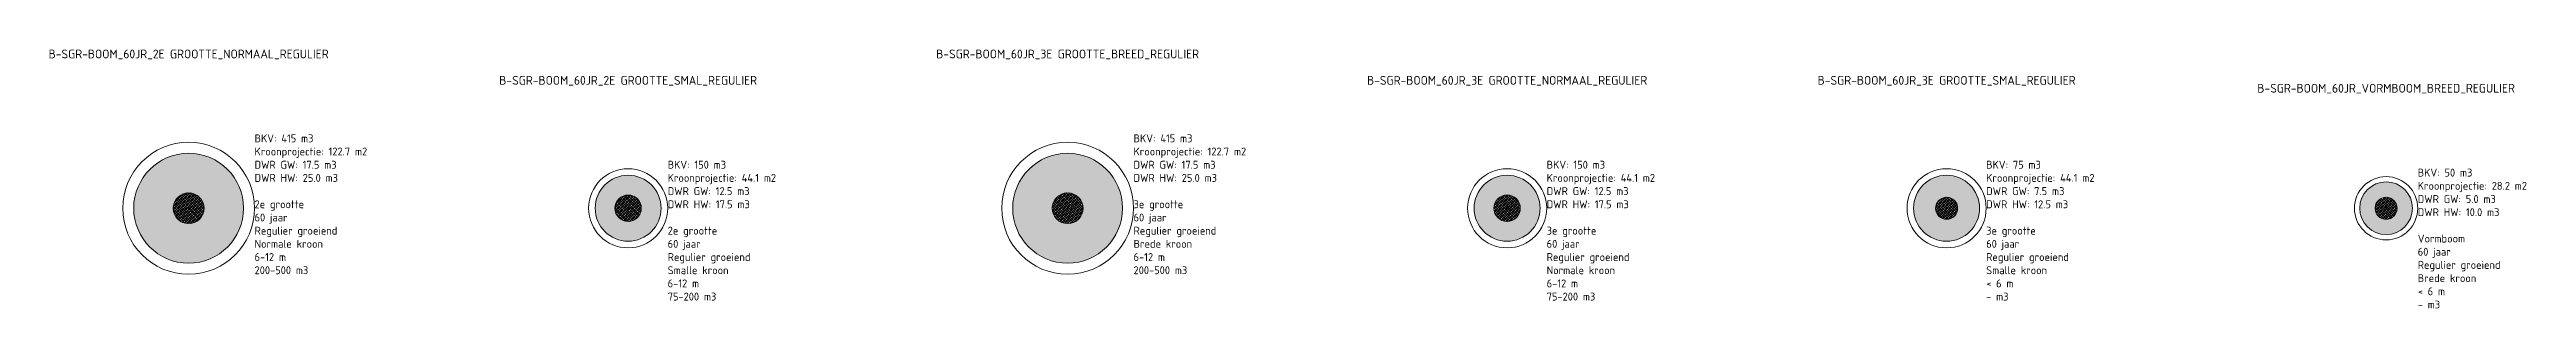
# Model space of a CAD drawing. Header units: metres. Extents: x -13 to 4465, y -15 to 526.
# Drawn here: x 3634.2 to 3916, y -11.4 to 18.1 of the extents above; entities that cross this region are included whole.
import ezdxf

# ---------------------------------------------------------------- set-up
doc = ezdxf.new("R2010")
doc.units = ezdxf.units.M
for name, color, linetype, lineweight in [('B-GV-GR-BOOM-T18', 7, 'Continuous', 18), ('B-GV-GR-BOOM_KROON-G', 90, 'Continuous', 18), ('B-GV-GR-BOOM_KROON-V', 92, 'Continuous', 18), ('B-GV-GR-BOOM_OBSTAKELVRIJ_BOVENGRONDS-G', 10, 'Continuous', 18), ('B-GV-GR-BOOM_OBSTAKELVRIJ_ONDERGRONDS-A', 142, 'Continuous', 18), ('B-GV-GR-BOOM_OBSTAKELVRIJ_ONDERGRONDS-G', 142, 'Continuous', 18), ('B-GV-GR-BOOM_STABILITEITSKLUIT-A', 12, 'Continuous', 18), ('B-GV-GR-BOOM_STABILITEITSKLUIT-G', 10, 'Continuous', 18), ('B-GV-GR-BOOM_STAMPOSITIE-G', 7, 'Continuous', 18)]:
    doc.layers.add(name, color=color, linetype=linetype, lineweight=lineweight)
doc.styles.add('NLCS-ISO', font='NLCS-ISO.ttf')

# ---------------------------------------------------------------- blocks, each defined once
blk = doc.blocks.new('B-SGR-BOOM_60JR_2E GROOTTE_NORMAAL_REGULIER')
at = {"layer": 'B-GV-GR-BOOM_KROON-V'}
h = blk.add_hatch(color=256, dxfattribs=at)
edge = h.paths.add_edge_path(flags=0)
edge.add_arc((0, 0), 6.25, 0, 360)
at = {"layer": 'B-GV-GR-BOOM_OBSTAKELVRIJ_ONDERGRONDS-A'}
h = blk.add_hatch(dxfattribs=at)
h.set_pattern_fill('AGR-OBSTAKELVRIJ_ONDERGRONDS-SO', color=256, style=0, pattern_type=2)
h.set_pattern_definition([(135, (-3650, 0), (-0.141421356, -0.141421356), [])])
edge = h.paths.add_edge_path()
edge.add_arc((0, 0), 1.75, 0, 360)
at = {"layer": 'B-GV-GR-BOOM_STABILITEITSKLUIT-A'}
h = blk.add_hatch(dxfattribs=at)
h.set_pattern_fill('AGR-STABILITEITSKLUIT-SO', color=256, style=0, pattern_type=2)
h.set_pattern_definition([(45, (-3650, 0), (-0.176776695, 0.176776695), [])])
edge = h.paths.add_edge_path()
edge.add_arc((0, 0), 1.75, 0, 360)
at = {"layer": 'B-GV-GR-BOOM_KROON-G'}
blk.add_circle((0, 0), 6.25, dxfattribs=at)
at = {"layer": 'B-GV-GR-BOOM_OBSTAKELVRIJ_BOVENGRONDS-G'}
blk.add_circle((0, 0), 7.5, dxfattribs=at)
at = {"layer": 'B-GV-GR-BOOM_OBSTAKELVRIJ_ONDERGRONDS-G'}
blk.add_circle((0, 0), 1.75, dxfattribs=at)
at = {"layer": 'B-GV-GR-BOOM_STABILITEITSKLUIT-G'}
blk.add_circle((0, 0), 1.75, dxfattribs=at)
at = {"layer": 'B-GV-GR-BOOM_STAMPOSITIE-G'}
for p, q in [((-0.15, 0), (0.15, 0)), ((0, 0.15), (0, -0.15))]:
    blk.add_line(p, q, dxfattribs=at)
at = {"layer": 'B-GV-GR-BOOM-T18', "style": 'NLCS-ISO'}
for tag, p in [('BKV', (7.5, 7.5)), ('Kroonprojectie', (7.5, 6)), ('DWR Grondwaterprofiel', (7.5, 4.5)), ('DWR Hangwaterprofiel', (7.5, 3)), ('Boomgrootte', (7.5, 0)), ('Beoogde omloop', (7.5, -1.5)), ('Groeitype', (7.5, -3)), ('Kroontype', (7.5, -4.5)), ('Boomhoogteklasse', (7.5, -6)), ('Boomkroonvolumeklasse', (7.5, -7.5))]:
    blk.add_attdef(tag, p, '', height=0.9, dxfattribs=at)
blk = doc.blocks.new('B-SGR-BOOM_60JR_2E GROOTTE_SMAL_REGULIER')
at = {"layer": 'B-GV-GR-BOOM_KROON-V'}
h = blk.add_hatch(color=256, dxfattribs=at)
edge = h.paths.add_edge_path(flags=0)
edge.add_arc((0, 0), 3.75, 0, 360)
at = {"layer": 'B-GV-GR-BOOM_OBSTAKELVRIJ_ONDERGRONDS-A'}
h = blk.add_hatch(dxfattribs=at)
h.set_pattern_fill('AGR-OBSTAKELVRIJ_ONDERGRONDS-SO', color=256, style=0, pattern_type=2)
h.set_pattern_definition([(135, (-3700, 0), (-0.141421356, -0.141421356), [])])
edge = h.paths.add_edge_path()
edge.add_arc((0, 0), 1.5, 0, 360)
at = {"layer": 'B-GV-GR-BOOM_STABILITEITSKLUIT-A'}
h = blk.add_hatch(dxfattribs=at)
h.set_pattern_fill('AGR-STABILITEITSKLUIT-SO', color=256, style=0, pattern_type=2)
h.set_pattern_definition([(45, (-3700, 0), (-0.176776695, 0.176776695), [])])
edge = h.paths.add_edge_path()
edge.add_arc((0, 0), 1.5, 0, 360)
at = {"layer": 'B-GV-GR-BOOM_KROON-G'}
blk.add_circle((0, 0), 3.75, dxfattribs=at)
at = {"layer": 'B-GV-GR-BOOM_OBSTAKELVRIJ_BOVENGRONDS-G'}
blk.add_circle((0, 0), 4.5, dxfattribs=at)
at = {"layer": 'B-GV-GR-BOOM_OBSTAKELVRIJ_ONDERGRONDS-G'}
blk.add_circle((0, 0), 1.5, dxfattribs=at)
at = {"layer": 'B-GV-GR-BOOM_STABILITEITSKLUIT-G'}
blk.add_circle((0, 0), 1.5, dxfattribs=at)
at = {"layer": 'B-GV-GR-BOOM_STAMPOSITIE-G'}
for p, q in [((-0.15, 0), (0.15, 0)), ((0, 0.15), (0, -0.15))]:
    blk.add_line(p, q, dxfattribs=at)
at = {"layer": 'B-GV-GR-BOOM-T18', "style": 'NLCS-ISO'}
for tag, p in [('BKV', (4.5, 4.5)), ('Kroonprojectie', (4.5, 3)), ('DWR Grondwaterprofiel', (4.5, 1.5)), ('DWR Hangwaterprofiel', (4.5, 0)), ('Boomgrootte', (4.5, -3)), ('Beoogde omloop', (4.5, -4.5)), ('Groeitype', (4.5, -6)), ('Kroontype', (4.5, -7.5)), ('Boomhoogteklasse', (4.5, -9)), ('Boomkroonvolumeklasse', (4.5, -10.5))]:
    blk.add_attdef(tag, p, '', height=0.9, dxfattribs=at)
blk = doc.blocks.new('B-SGR-BOOM_60JR_3E GROOTTE_BREED_REGULIER')
at = {"layer": 'B-GV-GR-BOOM_KROON-V'}
h = blk.add_hatch(color=256, dxfattribs=at)
edge = h.paths.add_edge_path(flags=0)
edge.add_arc((0, 0), 6.25, 0, 360)
at = {"layer": 'B-GV-GR-BOOM_OBSTAKELVRIJ_ONDERGRONDS-A'}
h = blk.add_hatch(dxfattribs=at)
h.set_pattern_fill('AGR-OBSTAKELVRIJ_ONDERGRONDS-SO', color=256, style=0, pattern_type=2)
h.set_pattern_definition([(135, (-3750, 0), (-0.141421356, -0.141421356), [])])
edge = h.paths.add_edge_path()
edge.add_arc((0, 0), 1.75, 0, 360)
at = {"layer": 'B-GV-GR-BOOM_STABILITEITSKLUIT-A'}
h = blk.add_hatch(dxfattribs=at)
h.set_pattern_fill('AGR-STABILITEITSKLUIT-SO', color=256, style=0, pattern_type=2)
h.set_pattern_definition([(45, (-3750, 0), (-0.176776695, 0.176776695), [])])
edge = h.paths.add_edge_path()
edge.add_arc((0, 0), 1.75, 0, 360)
at = {"layer": 'B-GV-GR-BOOM_KROON-G'}
blk.add_circle((0, 0), 6.25, dxfattribs=at)
at = {"layer": 'B-GV-GR-BOOM_OBSTAKELVRIJ_BOVENGRONDS-G'}
blk.add_circle((0, 0), 7.5, dxfattribs=at)
at = {"layer": 'B-GV-GR-BOOM_OBSTAKELVRIJ_ONDERGRONDS-G'}
blk.add_circle((0, 0), 1.75, dxfattribs=at)
at = {"layer": 'B-GV-GR-BOOM_STABILITEITSKLUIT-G'}
blk.add_circle((0, 0), 1.75, dxfattribs=at)
at = {"layer": 'B-GV-GR-BOOM_STAMPOSITIE-G'}
for p, q in [((-0.15, 0), (0.15, 0)), ((0, 0.15), (0, -0.15))]:
    blk.add_line(p, q, dxfattribs=at)
at = {"layer": 'B-GV-GR-BOOM-T18', "style": 'NLCS-ISO'}
for tag, p in [('BKV', (7.5, 7.5)), ('Kroonprojectie', (7.5, 6)), ('DWR Grondwaterprofiel', (7.5, 4.5)), ('DWR Hangwaterprofiel', (7.5, 3)), ('Boomgrootte', (7.5, 0)), ('Beoogde omloop', (7.5, -1.5)), ('Groeitype', (7.5, -3)), ('Kroontype', (7.5, -4.5)), ('Boomhoogteklasse', (7.5, -6)), ('Boomkroonvolumeklasse', (7.5, -7.5))]:
    blk.add_attdef(tag, p, '', height=0.9, dxfattribs=at)
blk = doc.blocks.new('B-SGR-BOOM_60JR_3E GROOTTE_NORMAAL_REGULIER')
at = {"layer": 'B-GV-GR-BOOM_KROON-V'}
h = blk.add_hatch(color=256, dxfattribs=at)
edge = h.paths.add_edge_path(flags=0)
edge.add_arc((0, 0), 3.75, 0, 360)
at = {"layer": 'B-GV-GR-BOOM_OBSTAKELVRIJ_ONDERGRONDS-A'}
h = blk.add_hatch(dxfattribs=at)
h.set_pattern_fill('AGR-OBSTAKELVRIJ_ONDERGRONDS-SO', color=256, style=0, pattern_type=2)
h.set_pattern_definition([(135, (-3800, 0), (-0.141421356, -0.141421356), [])])
edge = h.paths.add_edge_path()
edge.add_arc((0, 0), 1.5, 0, 360)
at = {"layer": 'B-GV-GR-BOOM_STABILITEITSKLUIT-A'}
h = blk.add_hatch(dxfattribs=at)
h.set_pattern_fill('AGR-STABILITEITSKLUIT-SO', color=256, style=0, pattern_type=2)
h.set_pattern_definition([(45, (-3800, 0), (-0.176776695, 0.176776695), [])])
edge = h.paths.add_edge_path()
edge.add_arc((0, 0), 1.5, 0, 360)
at = {"layer": 'B-GV-GR-BOOM_KROON-G'}
blk.add_circle((0, 0), 3.75, dxfattribs=at)
at = {"layer": 'B-GV-GR-BOOM_OBSTAKELVRIJ_BOVENGRONDS-G'}
blk.add_circle((0, 0), 4.5, dxfattribs=at)
at = {"layer": 'B-GV-GR-BOOM_OBSTAKELVRIJ_ONDERGRONDS-G'}
blk.add_circle((0, 0), 1.5, dxfattribs=at)
at = {"layer": 'B-GV-GR-BOOM_STABILITEITSKLUIT-G'}
blk.add_circle((0, 0), 1.5, dxfattribs=at)
at = {"layer": 'B-GV-GR-BOOM_STAMPOSITIE-G'}
for p, q in [((-0.15, 0), (0.15, 0)), ((0, 0.15), (0, -0.15))]:
    blk.add_line(p, q, dxfattribs=at)
at = {"layer": 'B-GV-GR-BOOM-T18', "style": 'NLCS-ISO'}
for tag, p in [('BKV', (4.5, 4.5)), ('Kroonprojectie', (4.5, 3)), ('DWR Grondwaterprofiel', (4.5, 1.5)), ('DWR Hangwaterprofiel', (4.5, 0)), ('Boomgrootte', (4.5, -3)), ('Beoogde omloop', (4.5, -4.5)), ('Groeitype', (4.5, -6)), ('Kroontype', (4.5, -7.5)), ('Boomhoogteklasse', (4.5, -9)), ('Boomkroonvolumeklasse', (4.5, -10.5))]:
    blk.add_attdef(tag, p, '', height=0.9, dxfattribs=at)
blk = doc.blocks.new('B-SGR-BOOM_60JR_3E GROOTTE_SMAL_REGULIER')
at = {"layer": 'B-GV-GR-BOOM_KROON-V'}
h = blk.add_hatch(color=256, dxfattribs=at)
edge = h.paths.add_edge_path(flags=0)
edge.add_arc((0, 0), 3.75, 0, 360)
at = {"layer": 'B-GV-GR-BOOM_OBSTAKELVRIJ_ONDERGRONDS-A'}
h = blk.add_hatch(dxfattribs=at)
h.set_pattern_fill('AGR-OBSTAKELVRIJ_ONDERGRONDS-SO', color=256, style=0, pattern_type=2)
h.set_pattern_definition([(135, (-3850, 0), (-0.141421356, -0.141421356), [])])
edge = h.paths.add_edge_path()
edge.add_arc((0, 0), 1.25, 0, 360)
at = {"layer": 'B-GV-GR-BOOM_STABILITEITSKLUIT-A'}
h = blk.add_hatch(dxfattribs=at)
h.set_pattern_fill('AGR-STABILITEITSKLUIT-SO', color=256, style=0, pattern_type=2)
h.set_pattern_definition([(45, (-3850, 0), (-0.176776695, 0.176776695), [])])
edge = h.paths.add_edge_path()
edge.add_arc((0, 0), 1.25, 0, 360)
at = {"layer": 'B-GV-GR-BOOM_KROON-G'}
blk.add_circle((0, 0), 3.75, dxfattribs=at)
at = {"layer": 'B-GV-GR-BOOM_OBSTAKELVRIJ_BOVENGRONDS-G'}
blk.add_circle((0, 0), 4.5, dxfattribs=at)
at = {"layer": 'B-GV-GR-BOOM_OBSTAKELVRIJ_ONDERGRONDS-G'}
blk.add_circle((0, 0), 1.25, dxfattribs=at)
at = {"layer": 'B-GV-GR-BOOM_STABILITEITSKLUIT-G'}
blk.add_circle((0, 0), 1.25, dxfattribs=at)
at = {"layer": 'B-GV-GR-BOOM_STAMPOSITIE-G'}
for p, q in [((-0.15, 0), (0.15, 0)), ((0, 0.15), (0, -0.15))]:
    blk.add_line(p, q, dxfattribs=at)
at = {"layer": 'B-GV-GR-BOOM-T18', "style": 'NLCS-ISO'}
for tag, p in [('BKV', (4.5, 4.5)), ('Kroonprojectie', (4.5, 3)), ('DWR Grondwaterprofiel', (4.5, 1.5)), ('DWR Hangwaterprofiel', (4.5, 0)), ('Boomgrootte', (4.5, -3)), ('Beoogde omloop', (4.5, -4.5)), ('Groeitype', (4.5, -6)), ('Kroontype', (4.5, -7.5)), ('Boomhoogteklasse', (4.5, -9)), ('Boomkroonvolumeklasse', (4.5, -10.5))]:
    blk.add_attdef(tag, p, '', height=0.9, dxfattribs=at)
blk = doc.blocks.new('B-SGR-BOOM_60JR_VORMBOOM_BREED_REGULIER')
at = {"layer": 'B-GV-GR-BOOM_KROON-V'}
h = blk.add_hatch(color=256, dxfattribs=at)
edge = h.paths.add_edge_path(flags=0)
edge.add_arc((0, 0), 3, 0, 360)
at = {"layer": 'B-GV-GR-BOOM_OBSTAKELVRIJ_ONDERGRONDS-A'}
h = blk.add_hatch(dxfattribs=at)
h.set_pattern_fill('AGR-OBSTAKELVRIJ_ONDERGRONDS-SO', color=256, style=0, pattern_type=2)
h.set_pattern_definition([(135, (-3900, 0), (-0.141421356, -0.141421356), [])])
edge = h.paths.add_edge_path()
edge.add_arc((0, 0), 1.25, 0, 360)
at = {"layer": 'B-GV-GR-BOOM_STABILITEITSKLUIT-A'}
h = blk.add_hatch(dxfattribs=at)
h.set_pattern_fill('AGR-STABILITEITSKLUIT-SO', color=256, style=0, pattern_type=2)
h.set_pattern_definition([(45, (-3900, 0), (-0.176776695, 0.176776695), [])])
edge = h.paths.add_edge_path()
edge.add_arc((0, 0), 1.25, 0, 360)
at = {"layer": 'B-GV-GR-BOOM_KROON-G'}
blk.add_circle((0, 0), 3, dxfattribs=at)
at = {"layer": 'B-GV-GR-BOOM_OBSTAKELVRIJ_BOVENGRONDS-G'}
blk.add_circle((0, 0), 3.6, dxfattribs=at)
at = {"layer": 'B-GV-GR-BOOM_OBSTAKELVRIJ_ONDERGRONDS-G'}
blk.add_circle((0, 0), 1.25, dxfattribs=at)
at = {"layer": 'B-GV-GR-BOOM_STABILITEITSKLUIT-G'}
blk.add_circle((0, 0), 1.25, dxfattribs=at)
at = {"layer": 'B-GV-GR-BOOM_STAMPOSITIE-G'}
for p, q in [((-0.15, 0), (0.15, 0)), ((0, 0.15), (0, -0.15))]:
    blk.add_line(p, q, dxfattribs=at)
at = {"layer": 'B-GV-GR-BOOM-T18', "style": 'NLCS-ISO'}
for tag, p in [('BKV', (3.6, 3.6)), ('Kroonprojectie', (3.6, 2.1)), ('DWR Grondwaterprofiel', (3.6, 0.6)), ('DWR Hangwaterprofiel', (3.6, -0.9)), ('Boomgrootte', (3.6, -3.9)), ('Beoogde omloop', (3.6, -5.4)), ('Groeitype', (3.6, -6.9)), ('Kroontype', (3.6, -8.4)), ('Boomhoogteklasse', (3.6, -9.9)), ('Boomkroonvolumeklasse', (3.6, -11.4))]:
    blk.add_attdef(tag, p, '', height=0.9, dxfattribs=at)

msp = doc.modelspace()

# ---------------------------------------------------------------- block references
for name, p, values in [('B-SGR-BOOM_60JR_2E GROOTTE_NORMAAL_REGULIER', (3650, 0), {'DWR Hangwaterprofiel': 'DWR HW: 25.0 m3', 'DWR Grondwaterprofiel': 'DWR GW: 17.5 m3', 'Boomgrootte': '2e grootte', 'Beoogde omloop': '60 jaar', 'Groeitype': 'Regulier groeiend', 'Kroontype': 'Normale kroon', 'Boomhoogteklasse': '6-12 m', 'Boomkroonvolumeklasse': '200-500 m3', 'Kroonprojectie': 'Kroonprojectie: 122.7 m2', 'BKV': 'BKV: 415 m3'}), ('B-SGR-BOOM_60JR_3E GROOTTE_BREED_REGULIER', (3750, 0), {'DWR Hangwaterprofiel': 'DWR HW: 25.0 m3', 'DWR Grondwaterprofiel': 'DWR GW: 17.5 m3', 'Boomgrootte': '3e grootte', 'Beoogde omloop': '60 jaar', 'Groeitype': 'Regulier groeiend', 'Kroontype': 'Brede kroon', 'Boomhoogteklasse': '6-12 m', 'Boomkroonvolumeklasse': '200-500 m3', 'Kroonprojectie': 'Kroonprojectie: 122.7 m2', 'BKV': 'BKV: 415 m3'}), ('B-SGR-BOOM_60JR_2E GROOTTE_SMAL_REGULIER', (3700, 0), {'DWR Hangwaterprofiel': 'DWR HW: 17.5 m3', 'DWR Grondwaterprofiel': 'DWR GW: 12.5 m3', 'Boomgrootte': '2e grootte', 'Beoogde omloop': '60 jaar', 'Groeitype': 'Regulier groeiend', 'Kroontype': 'Smalle kroon', 'Boomhoogteklasse': '6-12 m', 'Boomkroonvolumeklasse': '75-200 m3', 'Kroonprojectie': 'Kroonprojectie: 44.1 m2', 'BKV': 'BKV: 150 m3'}), ('B-SGR-BOOM_60JR_3E GROOTTE_NORMAAL_REGULIER', (3800, 0), {'DWR Hangwaterprofiel': 'DWR HW: 17.5 m3', 'DWR Grondwaterprofiel': 'DWR GW: 12.5 m3', 'Boomgrootte': '3e grootte', 'Beoogde omloop': '60 jaar', 'Groeitype': 'Regulier groeiend', 'Kroontype': 'Normale kroon', 'Boomhoogteklasse': '6-12 m', 'Boomkroonvolumeklasse': '75-200 m3', 'Kroonprojectie': 'Kroonprojectie: 44.1 m2', 'BKV': 'BKV: 150 m3'}), ('B-SGR-BOOM_60JR_3E GROOTTE_SMAL_REGULIER', (3850, 0), {'DWR Hangwaterprofiel': 'DWR HW: 12.5 m3', 'DWR Grondwaterprofiel': 'DWR GW: 7.5 m3', 'Boomgrootte': '3e grootte', 'Beoogde omloop': '60 jaar', 'Groeitype': 'Regulier groeiend', 'Kroontype': 'Smalle kroon', 'Boomhoogteklasse': '< 6 m', 'Boomkroonvolumeklasse': '- m3', 'Kroonprojectie': 'Kroonprojectie: 44.1 m2', 'BKV': 'BKV: 75 m3'}), ('B-SGR-BOOM_60JR_VORMBOOM_BREED_REGULIER', (3900, 0), {'DWR Hangwaterprofiel': 'DWR HW: 10.0 m3', 'DWR Grondwaterprofiel': 'DWR GW: 5.0 m3', 'Boomgrootte': 'Vormboom', 'Beoogde omloop': '60 jaar', 'Groeitype': 'Regulier groeiend', 'Kroontype': 'Brede kroon', 'Boomhoogteklasse': '< 6 m', 'Boomkroonvolumeklasse': '- m3', 'Kroonprojectie': 'Kroonprojectie: 28.2 m2', 'BKV': 'BKV: 50 m3'})]:
    msp.add_blockref(name, p).add_auto_attribs(values)

# ---------------------------------------------------------------- texts
at = {"char_height": 1, "attachment_point": 5, "style": 'NLCS-ISO'}
for s, insert in [('B-SGR-BOOM_60JR_2E GROOTTE_NORMAAL_REGULIER', (3650, 17.5)), ('B-SGR-BOOM_60JR_3E GROOTTE_BREED_REGULIER', (3750, 17.5)), ('B-SGR-BOOM_60JR_2E GROOTTE_SMAL_REGULIER', (3700, 14.5)), ('B-SGR-BOOM_60JR_3E GROOTTE_NORMAAL_REGULIER', (3800, 14.5)), ('B-SGR-BOOM_60JR_3E GROOTTE_SMAL_REGULIER', (3850, 14.5)), ('B-SGR-BOOM_60JR_VORMBOOM_BREED_REGULIER', (3900, 13.6))]:
    msp.add_mtext(s, dxfattribs=dict(at, insert=insert))

doc.saveas('drawing.dxf')
